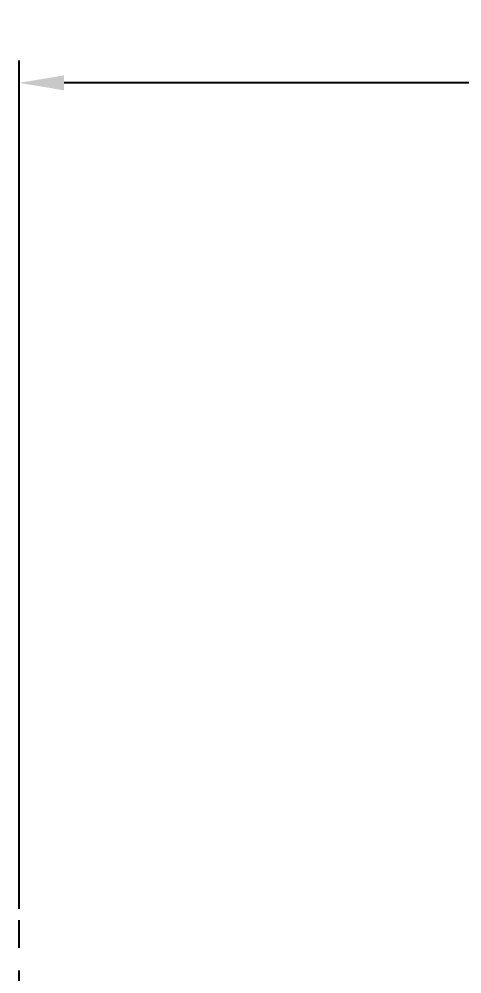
# Model space of a CAD drawing. Header units: millimetres. Extents: x 601 to 1195, y -13 to 407.
# Drawn here: x 694.7 to 719.2, y 207.1 to 260.1 of the extents above; entities that cross this region are included whole.
import ezdxf

# ---------------------------------------------------------------- set-up
doc = ezdxf.new("R2010")
doc.units = ezdxf.units.MM
doc.header["$LTSCALE"] = 0.1
doc.linetypes.add('CENTERX2', pattern=[101.6, 63.5, -12.7, 12.7, -12.7])
doc.layers.add('CENTER', color=1, linetype='CENTERX2')
doc.layers.add('DIM', color=3, linetype='Continuous')
doc.styles.get("Standard").update_dxf_attribs({"font": 'arial.ttf'})
doc.dimstyles.new('ISO-25', dxfattribs={"dimtxt": 2.5, "dimasz": 2.5, "dimexe": 1.25, "dimexo": 0.625, "dimtad": 1, "dimlfac": 1.333333, "dimtxsty": 'Standard', "dimcen": 2.5, "dimadec": 0, "dimazin": 0, "dimtfac": 1, "dimtmove": 0, "dimatfit": 3, "dimfxl": 0, "dimarcsym": 0})

# ---------------------------------------------------------------- blocks, each defined once
blk = doc.blocks.new('*D6')
at = {"layer": 'Defpoints', "color": 0}
for p in [(694.652, 256.595), (769.652, 248.428), (694.652, 210.101)]:
    blk.add_point(p, dxfattribs=at)
at = {"layer": 'DIM', "color": 0, "lineweight": -2}
for p, q in [((694.652, 210.726), (694.652, 257.845)), ((769.652, 249.053), (769.652, 257.845)), ((767.152, 256.595), (697.152, 256.595))]:
    blk.add_line(p, q, dxfattribs=at)
at = {"layer": 'DIM', "color": 0}
for points in [[(697.152, 257.011), (697.152, 256.178), (694.652, 256.595)], [(767.152, 257.011), (767.152, 256.178), (769.652, 256.595)]]:
    blk.add_solid(points, dxfattribs=at)
at = {"layer": 'DIM', "color": 0, "insert": (732.152, 258.496), "char_height": 2.5, "attachment_point": 5}
blk.add_mtext('100', dxfattribs=at)

msp = doc.modelspace()

# ---------------------------------------------------------------- linework, layer by layer
at = {"layer": 'CENTER'}
msp.add_line((694.6517, 117.1322), (694.6517, 210.1006), dxfattribs=at)

# ---------------------------------------------------------------- dimensions: what is measured, and where the dimension line sits
at = {"layer": 'DIM'}
dim = msp.add_linear_dim(base=(694.6517, 256.5946), p1=(769.6517, 248.4283), p2=(694.6517, 210.1006), dimstyle='ISO-25', dxfattribs=at)
dim.commit()
dim.dimension.update_dxf_attribs({"geometry": '*D6', "text_midpoint": (732.1517, 258.4961)})

doc.saveas('drawing.dxf')
